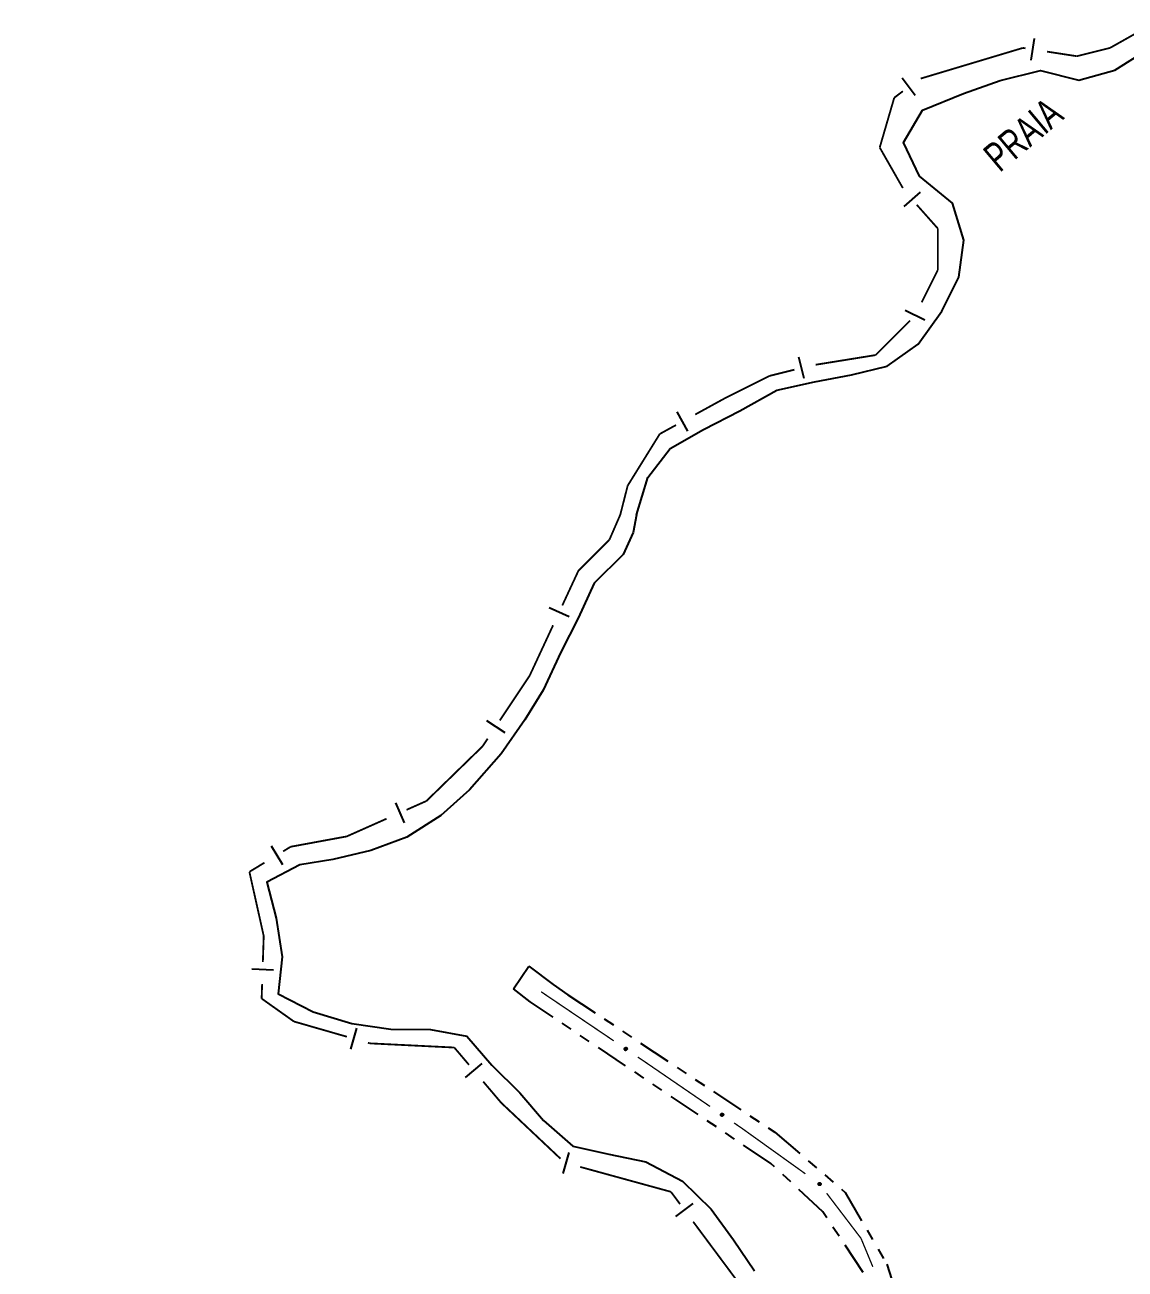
# Model space of a CAD drawing. Extents: x 212200 to 214553, y 4880545 to 4882659.
# Drawn here: x 213580.7 to 213731.6, y 4882411.2 to 4882581.8 of the extents above; entities that cross this region are included whole.
import ezdxf

# ---------------------------------------------------------------- set-up
doc = ezdxf.new("R2010")
doc.units = 0
doc.header["$LTSCALE"] = 1.5
doc.header["$MEASUREMENT"] = 0
doc.linetypes.add('TRACO_25', pattern=[8, 3, -1, 1, -1, 1, -1])
for name, color, linetype in [('HD-CURSO-PERENE', 170, 'CONTINUOUS'), ('HD-TXT-PRAIA', 7, 'CONTINUOUS'), ('LM-LIM-SETORES-BAIRROS', 250, 'CONTINUOUS'), ('SV-EIXO-ROD-ESTR', 7, 'CONTINUOUS'), ('SV-EST-M-N-PAV', 20, 'CONTINUOUS')]:
    doc.layers.add(name, color=color, linetype=linetype)
doc.styles.add('ARIAL', font='ARIAL.SHX')

msp = doc.modelspace()

# ---------------------------------------------------------------- linework, layer by layer
at = {"layer": 'HD-CURSO-PERENE', "linetype": 'Continuous'}
for points in [[(213664.577642, 4882514.607835, 2.203805), (213666.117991, 4882519.70581, 2.203805), (213669.168492, 4882523.715989, 2.203805), (213673.759057, 4882526.285663, 2.203805), (213678.729658, 4882528.865275, 2.203805), (213683.79028, 4882531.684913, 2.203805), (213688.980825, 4882532.864248, 2.203805), (213694.031342, 4882533.793563, 2.203805), (213698.951863, 4882534.992946, 2.203805), (213703.182418, 4882537.992754, 2.203805), (213706.462969, 4882542.512982, 2.203805), (213708.763438, 4882547.213405, 2.203805), (213709.47378, 4882552.254153, 2.203805), (213707.893912, 4882557.33529, 2.203805), (213703.393699, 4882561.056682, 2.203805), (213701.173746, 4882565.667846, 2.203805), (213703.774229, 4882570.098173, 2.203805), (213709.394873, 4882572.377624, 2.203805), (213714.435436, 4882574.157087, 2.203805), (213719.966022, 4882575.516396, 2.203805), (213725.236437, 4882574.195288, 2.203805), (213730.156968, 4882575.574702, 2.203805), (213734.387505, 4882578.244453, 2.203805)], [(213664.577642, 4882514.607835, 2.203805), (213664.117706, 4882512.163135, 2.203805), (213662.747103, 4882509.174563, 2.203805), (213658.776521, 4882505.23455, 2.203805), (213656.581856, 4882500.421857, 2.203805), (213654.188206, 4882495.77536, 2.203805), (213651.775072, 4882490.583203, 2.203805), (213649.260103, 4882486.482365, 2.203805), (213646.021635, 4882481.835868, 2.203805), (213641.656744, 4882476.907765, 2.203805), (213637.714261, 4882473.387691, 2.203805), (213633.067764, 4882470.430829, 2.203805), (213628.139661, 4882468.600391, 2.203805), (213622.929952, 4882467.333164, 2.203805), (213618.390676, 4882466.63467, 2.203805), (213613.860126, 4882464.245017, 2.203805), (213615.149976, 4882459.323956, 2.203805), (213615.96976, 4882453.992902, 2.203805), (213615.419433, 4882448.932125, 2.203805), (213620.229743, 4882446.470897, 2.203805), (213625.540145, 4882444.849731, 2.203805), (213630.850594, 4882444.07871, 2.203805), (213636.331098, 4882444.017783, 2.203805), (213641.281507, 4882443.126802, 2.203805), (213644.721607, 4882439.135541, 2.203805), (213648.561755, 4882435.354249, 2.203805), (213651.821849, 4882431.55305, 2.203805), (213655.832028, 4882428.051778, 2.203805), (213660.772424, 4882426.940761, 2.203805), (213665.852835, 4882425.869727, 2.203805), (213670.893157, 4882423.22843, 2.203805), (213674.783307, 4882419.397121, 2.203805), (213677.853361, 4882415.185884, 2.203805), (213680.743397, 4882410.954673, 2.203805)]]:
    msp.add_polyline3d(points, dxfattribs=at)
at = {"layer": 'LM-LIM-SETORES-BAIRROS', "const_width": 0.25}
for points in [[(213729.512256, 4882578.628835), (213734.90341, 4882581.66136)], [(213703.54217, 4882574.423607), (213716.951738, 4882578.446478)], [(213716.951738, 4882578.446478), (213717.559597, 4882578.628835)], [(213717.559597, 4882578.628835), (213717.920725, 4882578.573277)], [(213720.88584, 4882578.117105), (213724.839327, 4882577.508876)], [(213724.839327, 4882577.508876), (213724.958862, 4882577.490487)], [(213724.958862, 4882577.490487), (213728.722102, 4882578.431297)], [(213728.722102, 4882578.431297), (213729.512256, 4882578.628835)], [(213699.915197, 4882571.798745), (213701.10725, 4882572.692784)], [(213697.923088, 4882564.968655), (213699.772416, 4882571.309208)], [(213699.772416, 4882571.309208), (213699.915197, 4882571.798745)], [(213698.11919, 4882564.625476), (213697.923088, 4882564.968655)], [(213701.096023, 4882559.416017), (213698.11919, 4882564.625476)], [(213705.891526, 4882553.869758), (213703.007024, 4882557.114823)], [(213705.891526, 4882553.211509), (213705.891526, 4882553.869758)], [(213705.891526, 4882548.178016), (213705.891526, 4882553.211509)], [(213703.670437, 4882543.735838), (213705.459292, 4882547.313546)], [(213705.459292, 4882547.313546), (213705.891526, 4882548.178016)], [(213697.353913, 4882536.509945), (213702.077586, 4882541.233618)], [(213689.140346, 4882535.185176), (213697.038275, 4882536.459036)], [(213697.038275, 4882536.459036), (213697.353913, 4882536.509945)], [(213676.579055, 4882530.533616), (213682.377921, 4882533.433049)], [(213682.377921, 4882533.433049), (213682.839971, 4882533.664074)], [(213682.839971, 4882533.664074), (213686.219377, 4882534.508925)], [(213672.618782, 4882528.361853), (213676.126032, 4882530.285184)], [(213676.126032, 4882530.285184), (213676.579055, 4882530.533616)], [(213667.756855, 4882525.695635), (213669.988345, 4882526.919355)], [(213663.354648, 4882518.607638), (213667.516798, 4882525.309118)], [(213667.516798, 4882525.309118), (213667.756855, 4882525.695635)], [(213662.340807, 4882514.623418), (213663.327228, 4882518.499882)], [(213663.327228, 4882518.499882), (213663.354648, 4882518.607638)], [(213662.340807, 4882514.623418), (213661.14435, 4882511.872329)], [(213660.845999, 4882511.186311), (213657.132335, 4882507.472648)], [(213661.14435, 4882511.872329), (213660.845999, 4882511.186311)], [(213657.132335, 4882507.472648), (213656.59645, 4882506.936763)], [(213656.59645, 4882506.936763), (213654.386957, 4882502.183005)], [(213653.122498, 4882499.462501), (213650.172092, 4882493.114658)], [(213649.918589, 4882492.569242), (213645.814612, 4882486.413277)], [(213650.172092, 4882493.114658), (213649.918589, 4882492.569242)], [(213644.150511, 4882483.917126), (213643.595811, 4882483.085076)], [(213643.443086, 4882482.855989), (213635.759168, 4882475.374279)], [(213643.595811, 4882483.085076), (213643.443086, 4882482.855989)], [(213635.753428, 4882475.36869), (213633.019314, 4882474.153528)], [(213635.759168, 4882475.374279), (213635.753428, 4882475.36869)], [(213630.27788, 4882472.935113), (213625.708822, 4882470.90442)], [(213624.826018, 4882470.512063), (213617.908475, 4882469.237778)], [(213625.708822, 4882470.90442), (213624.826018, 4882470.512063)], [(213617.136359, 4882469.095547), (213616.097884, 4882468.465044)], [(213617.908475, 4882469.237778), (213617.136359, 4882469.095547)], [(213613.533521, 4882466.908109), (213611.823946, 4882465.870153)], [(213611.823946, 4882465.870153), (213611.470294, 4882465.655436)], [(213611.470294, 4882465.655436), (213613.338848, 4882457.274951)], [(213613.434371, 4882456.84653), (213613.315735, 4882453.287448)], [(213613.338848, 4882457.274951), (213613.434371, 4882456.84653)], [(213613.215791, 4882450.289113), (213613.149161, 4882448.290223)], [(213613.149161, 4882448.290223), (213613.148687, 4882448.276012)], [(213613.148687, 4882448.276012), (213617.214628, 4882445.390506)], [(213617.214628, 4882445.390506), (213617.576788, 4882445.133489)], [(213617.576788, 4882445.133489), (213624.838209, 4882443.044587)], [(213627.721285, 4882442.215209), (213628.004251, 4882442.133808)], [(213628.004251, 4882442.133808), (213638.69678, 4882441.60578)], [(213638.69678, 4882441.60578), (213639.57445, 4882441.56244)], [(213639.57445, 4882441.56244), (213641.594626, 4882439.183122)], [(213643.536318, 4882436.89624), (213645.478011, 4882434.609357)], [(213645.478011, 4882434.609357), (213646.002338, 4882433.991816)], [(213646.002338, 4882433.991816), (213654.144936, 4882426.316416)], [(213656.852294, 4882425.191887), (213668.424208, 4882422.015283)], [(213668.424208, 4882422.015283), (213669.285578, 4882421.778829)], [(213669.285578, 4882421.778829), (213670.543339, 4882420.088712)], [(213672.334371, 4882417.682012), (213678.304479, 4882409.65968)]]:
    msp.add_lwpolyline(points, dxfattribs=at)
at = {"layer": 'LM-LIM-SETORES-BAIRROS'}
for points in [[(213718.681011, 4882576.938662), (213719.137183, 4882579.903778)], [(213702.80725, 4882572.092785), (213701.00725, 4882574.492784)], [(213703.463774, 4882558.858779), (213701.221546, 4882556.865687)], [(213704.117651, 4882541.276163), (213701.434369, 4882542.617804)], [(213687.553323, 4882533.296247), (213686.825716, 4882536.206675)], [(213671.586406, 4882526.084969), (213670.143908, 4882528.715406)], [(213652.605219, 4882501.9084), (213655.325723, 4882500.64394)], [(213644.011836, 4882486.413277), (213646.507987, 4882484.749176)], [(213631.496295, 4882475.118107), (213632.71471, 4882472.376672)], [(213614.464629, 4882469.228247), (213616.021563, 4882466.663885)], [(213611.783253, 4882452.337975), (213614.781588, 4882452.238031)], [(213625.384545, 4882441.326589), (213626.213923, 4882444.209666)], [(213641.098416, 4882437.449981), (213643.385298, 4882439.391674)], [(213654.526566, 4882424.274832), (213655.320717, 4882427.16781)], [(213669.937, 4882418.390963), (213672.3437, 4882420.181995)]]:
    msp.add_lwpolyline(points, dxfattribs=at)
at = {"layer": 'SV-EIXO-ROD-ESTR', "const_width": 0.18}
for points in [[(213651.48756, 4882449.206619), (213661.432244, 4882442.490722)], [(213664.747139, 4882440.25209), (213665.575862, 4882439.692432)], [(213665.575862, 4882439.692432), (213666.079674, 4882439.352196)], [(213666.079674, 4882439.352196), (213674.653437, 4882433.479755)], [(213677.953557, 4882431.219399), (213678.778587, 4882430.65431)], [(213678.778587, 4882430.65431), (213679.033952, 4882430.479402)], [(213679.033952, 4882430.479402), (213687.723356, 4882424.251996)], [(213690.645614, 4882421.583143), (213694.887917, 4882416.015121)], [(213694.887917, 4882416.015121), (213695.359891, 4882415.395654)], [(213695.359891, 4882415.395654), (213696.976682, 4882411.496336)]]:
    msp.add_lwpolyline(points, dxfattribs=at)
at = {"layer": 'SV-EIXO-ROD-ESTR'}
for points in [[(213663.032227, 4882441.543045), (213663.080106, 4882441.553029), (213663.123297, 4882441.55182), (213663.15903, 4882441.540443), (213663.187985, 4882441.522156), (213663.2155, 4882441.500111), (213663.238337, 4882441.471765), (213663.256715, 4882441.43469), (213663.267068, 4882441.386731), (213663.262921, 4882441.342568), (213663.253642, 4882441.306939), (213663.236312, 4882441.275648), (213663.214449, 4882441.249278), (213663.18422, 4882441.226529), (213663.146465, 4882441.208272), (213663.09799, 4882441.199028), (213663.055655, 4882441.200504), (213663.021381, 4882441.212416), (213662.990034, 4882441.230038), (213662.962213, 4882441.25288), (213662.939956, 4882441.280835), (213662.921642, 4882441.318881), (213662.913153, 4882441.366847), (213662.914143, 4882441.409088), (213662.92557, 4882441.44352), (213662.943613, 4882441.473991), (213662.965389, 4882441.501857), (213662.992927, 4882441.526), (213663.032227, 4882441.543045)], [(213676.247162, 4882432.521589), (213676.295105, 4882432.531259), (213676.338287, 4882432.529766), (213676.373944, 4882432.518155), (213676.402778, 4882432.499678), (213676.430148, 4882432.477453), (213676.452799, 4882432.448957), (213676.470933, 4882432.411762), (213676.480971, 4882432.363737), (213676.476534, 4882432.319601), (213676.467021, 4882432.284034), (213676.449486, 4882432.252858), (213676.42745, 4882432.226631), (213676.397072, 4882432.204082), (213676.359199, 4882432.186073), (213676.310663, 4882432.177148), (213676.268339, 4882432.178902), (213676.234144, 4882432.191039), (213676.202913, 4882432.208866), (213676.175243, 4882432.231891), (213676.15317, 4882432.259991), (213676.135106, 4882432.298156), (213676.126932, 4882432.346178), (213676.1282, 4882432.388411), (213676.139853, 4882432.422767), (213676.158096, 4882432.453119), (213676.180054, 4882432.480841), (213676.20775, 4882432.504803), (213676.247162, 4882432.521589)], [(213689.681789, 4882423.029802), (213689.730344, 4882423.02394), (213689.770877, 4882423.008972), (213689.80109, 4882422.986758), (213689.82267, 4882422.960167), (213689.841684, 4882422.930476), (213689.854249, 4882422.896313), (213689.859796, 4882422.855305), (213689.854257, 4882422.806556), (213689.836195, 4882422.766042), (213689.816002, 4882422.735256), (213689.78957, 4882422.711157), (213689.760417, 4882422.69317), (213689.724498, 4882422.681292), (213689.682886, 4882422.676076), (213689.634002, 4882422.682832), (213689.594365, 4882422.697778), (213689.565706, 4882422.720032), (213689.541647, 4882422.746758), (213689.522599, 4882422.777303), (213689.510458, 4882422.81091), (213689.505282, 4882422.852816), (213689.51259, 4882422.900976), (213689.527045, 4882422.940679), (213689.548891, 4882422.969643), (213689.575736, 4882422.992737), (213689.605284, 4882423.01217), (213689.639101, 4882423.02623), (213689.681789, 4882423.029802)]]:
    msp.add_lwpolyline(points, close=True, dxfattribs=at)
for points in [[(213662.913153, 4882441.366847), (213663.18422, 4882441.226529)], [(213662.914143, 4882441.409088), (213663.214449, 4882441.249278)], [(213662.914885, 4882441.385923), (213663.194828, 4882441.239681)], [(213662.921435, 4882441.341983), (213663.162533, 4882441.21868)], [(213662.921642, 4882441.318881), (213663.146465, 4882441.208272)], [(213662.922302, 4882441.423724), (213663.222599, 4882441.263736)], [(213662.92557, 4882441.44352), (213663.236312, 4882441.275648)], [(213662.936503, 4882441.456944), (213663.242057, 4882441.290112)], [(213662.936694, 4882441.298748), (213663.115539, 4882441.207607)], [(213662.939956, 4882441.280835), (213663.09799, 4882441.199028)], [(213662.943613, 4882441.473991), (213663.253642, 4882441.306939)], [(213662.955037, 4882441.264955), (213663.071231, 4882441.202952)], [(213662.958253, 4882441.486712), (213663.255157, 4882441.329015)], [(213662.962213, 4882441.25288), (213663.055655, 4882441.200504)], [(213662.965389, 4882441.501857), (213663.262921, 4882441.342568)], [(213662.982999, 4882441.511164), (213663.261443, 4882441.36758)], [(213662.992927, 4882441.526), (213663.267068, 4882441.386731)], [(213663.012268, 4882441.532561), (213663.257918, 4882441.411124)], [(213663.032227, 4882441.543045), (213663.256715, 4882441.43469)], [(213663.058528, 4882441.547424), (213663.241162, 4882441.457017)], [(213663.080106, 4882441.553029), (213663.238337, 4882441.471765)], [(213663.10473, 4882441.552446), (213663.21903, 4882441.490075)], [(213663.123297, 4882441.55182), (213663.2155, 4882441.500111)], [(213676.20775, 4882432.504803), (213676.480971, 4882432.363737)], [(213676.227134, 4882432.511237), (213676.471981, 4882432.388189)], [(213676.247162, 4882432.521589), (213676.470933, 4882432.411762)], [(213676.273491, 4882432.525795), (213676.455526, 4882432.434191)], [(213676.295105, 4882432.531259), (213676.452799, 4882432.448957)], [(213676.319724, 4882432.530514), (213676.433612, 4882432.467394)], [(213676.338287, 4882432.529766), (213676.430148, 4882432.477453)], [(213676.126932, 4882432.346178), (213676.397072, 4882432.204082)], [(213676.1282, 4882432.388411), (213676.42745, 4882432.226631)], [(213676.12879, 4882432.365241), (213676.407766, 4882432.217164)], [(213676.135052, 4882432.321259), (213676.375334, 4882432.196376)], [(213676.135106, 4882432.298156), (213676.359199, 4882432.186073)], [(213676.136455, 4882432.402993), (213676.435694, 4882432.241036)], [(213676.139853, 4882432.422767), (213676.449486, 4882432.252858)], [(213676.150026, 4882432.277925), (213676.328268, 4882432.185611)], [(213676.150874, 4882432.436119), (213676.455326, 4882432.267284)], [(213676.15317, 4882432.259991), (213676.310663, 4882432.177148)], [(213676.158096, 4882432.453119), (213676.467021, 4882432.284034)], [(213676.168146, 4882432.244013), (213676.283931, 4882432.181247)], [(213676.172819, 4882432.465743), (213676.468681, 4882432.3061)], [(213676.175243, 4882432.231891), (213676.268339, 4882432.178902)], [(213676.180054, 4882432.480841), (213676.476534, 4882432.319601)], [(213676.197725, 4882432.490032), (213676.47522, 4882432.344623)], [(213689.505282, 4882422.852816), (213689.682886, 4882422.676076)], [(213689.510458, 4882422.81091), (213689.634002, 4882422.682832)], [(213689.51248, 4882422.874769), (213689.70144, 4882422.680795)], [(213689.51259, 4882422.900976), (213689.724498, 4882422.681292)], [(213689.5131, 4882422.828924), (213689.653373, 4882422.685344)], [(213689.519664, 4882422.791039), (213689.609906, 4882422.695112)], [(213689.520336, 4882422.918494), (213689.738757, 4882422.690357)], [(213689.522599, 4882422.777303), (213689.594365, 4882422.697778)], [(213689.527045, 4882422.940679), (213689.760417, 4882422.69317)], [(213689.53946, 4882422.951935), (213689.772765, 4882422.70426)], [(213689.548891, 4882422.969643), (213689.78957, 4882422.711157)], [(213689.563545, 4882422.978862), (213689.799642, 4882422.723022)], [(213689.575736, 4882422.992737), (213689.816002, 4882422.735256)], [(213689.593677, 4882423.000105), (213689.824502, 4882422.755687)], [(213689.605284, 4882423.01217), (213689.836195, 4882422.766042)], [(213689.624946, 4882423.015352), (213689.842799, 4882422.790212)], [(213689.639101, 4882423.02623), (213689.854257, 4882422.806556)], [(213689.659524, 4882423.026258), (213689.853394, 4882422.832594)], [(213689.681789, 4882423.029802), (213689.859796, 4882422.855305)], [(213689.708108, 4882423.025534), (213689.852205, 4882422.881436)], [(213689.730344, 4882423.02394), (213689.854249, 4882422.896313)], [(213689.753487, 4882423.015507), (213689.841817, 4882422.919838)], [(213689.770877, 4882423.008972), (213689.841684, 4882422.930476)]]:
    msp.add_lwpolyline(points, dxfattribs=at)
at = {"layer": 'SV-EST-M-N-PAV', "linetype": 'TRACO_25'}
for points in [[(213695.674764, 4882410.702133, 6.265624), (213690.104705, 4882419.0545, 6.31577), (213682.994409, 4882425.666825, 6.335828), (213649.982569, 4882447.846158, 6.365916), (213647.711088, 4882449.601274, 6.365916), (213649.815641, 4882452.724159, 6.365916), (213653.112989, 4882450.226043, 6.365916)], [(213653.112989, 4882450.226043, 5.974778), (213655.140484, 4882448.809805, 6.285683), (213683.534693, 4882429.937469, 6.285683), (213693.175134, 4882421.704442, 6.295712), (213698.905125, 4882411.841788, 6.265624), (213700.449791, 4882407.058047, 6.085099), (213701.444751, 4882400.70945, 6.085099), (213703.313789, 4882379.955571, 5.714019), (213702.42494, 4882346.828043, 5.483348), (213702.251435, 4882338.70866, 5.483348), (213700.870346, 4882321.125869, 5.483348), (213699.589988, 4882316.74533, 5.533494), (213694.248929, 4882306.414448, 5.533494), (213681.056978, 4882293.044356, 5.553552), (213651.01989, 4882264.998896, 4.733051), (213634.462102, 4882249.061993, 5.721703), (213587.531846, 4882203.89153, 5.721703), (213581.253241, 4882196.491841, 5.812498), (213580.674471, 4882188.782129, 5.802409)]]:
    msp.add_polyline3d(points, dxfattribs=at)

# ---------------------------------------------------------------- texts
at = {"layer": 'HD-TXT-PRAIA', "style": 'ARIAL', "width": 0.7}
msp.add_text('PRAIA', height=4, rotation=40, dxfattribs=at).set_placement((213714.375639, 4882561.459373))

doc.saveas('drawing.dxf')
